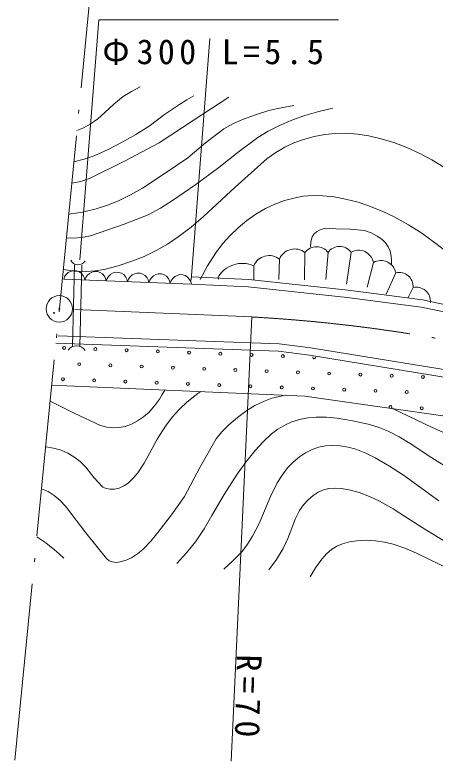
# Model space of a CAD drawing. Units: millimetres, scale not verified. Extents: x 46589 to 686589, y 5897 to 365897.
# Drawn here: x 117836 to 146338, y 255603 to 306149 of the extents above; entities that cross this region are included whole.
import ezdxf

# ---------------------------------------------------------------- set-up
doc = ezdxf.new("R2010")
doc.units = ezdxf.units.MM
doc.header["$LTSCALE"] = 1000
doc.linetypes.add('DASHED', pattern=[7.5, 6, -1.5])
doc.linetypes.add('LONG_DASHED_DOTTED', pattern=[15.25, 12, -1.5, 0.25, -1.5])
doc.layers.add('S-SUV', color=7, linetype='Continuous', lineweight=13)
doc.styles.add('ＭＳ ゴシック', font='')
doc.styles.get('ＭＳ ゴシック').set_extended_font_data('MS Gothic')

msp = doc.modelspace()

# ---------------------------------------------------------------- linework, layer by layer
at = {"layer": 'S-SUV', "linetype": 'LONG_DASHED_DOTTED'}
for p, q in [((117836, 255674), (123229, 310387)), ((133900, 285686), (121748, 286198))]:
    msp.add_line(p, q, dxfattribs=at)
at = {"layer": 'S-SUV'}
for p, q in [((122249, 289550), (123523, 305827)), ((123523, 305827), (139788, 305827)), ((129799, 288177), (131049, 304552)), ((125739, 300958), (126343, 301270)), ((125171, 300614), (125739, 300958)), ((124543, 300103), (125171, 300614)), ((129060, 300130), (129506, 300397)), ((129506, 300397), (129965, 300663)), ((129988, 299036), (132345, 300587)), ((123947, 299539), (124543, 300103)), ((127981, 299393), (129060, 300130)), ((135056, 299663), (135900, 299852)), ((135900, 299852), (136751, 300004)), ((138449, 299598), (139410, 299827)), ((123461, 299115), (123947, 299539)), ((126946, 298613), (127981, 299393)), ((133284, 299065), (134157, 299391)), ((134157, 299391), (135056, 299663)), ((136631, 299022), (137508, 299331)), ((137508, 299331), (138449, 299598)), ((122499, 298502), (122943, 298742)), ((122943, 298742), (123461, 299115)), ((127620, 297494), (129988, 299036)), ((132007, 298426), (132626, 298769)), ((132626, 298769), (133284, 299065)), ((135776, 298657), (136631, 299022)), ((122040, 298323), (122499, 298502)), ((126043, 298047), (126946, 298613)), ((130766, 297476), (132007, 298426)), ((134303, 297841), (135020, 298273)), ((135020, 298273), (135776, 298657)), ((125104, 297530), (126043, 298047)), ((132970, 296853), (134303, 297841)), ((137412, 297712), (138130, 297906)), ((138130, 297906), (138860, 298041)), ((138860, 298041), (139576, 298115)), ((139576, 298115), (140306, 298129)), ((140306, 298129), (141073, 298071)), ((141073, 298071), (141834, 297953)), ((141834, 297953), (142684, 297757)), ((142684, 297757), (143529, 297500)), ((124162, 297033), (125104, 297530)), ((125277, 296253), (127620, 297494)), ((129557, 296473), (130766, 297476)), ((136135, 297190), (136761, 297478)), ((136761, 297478), (137412, 297712)), ((143529, 297500), (144429, 297158)), ((123208, 296597), (124162, 297033)), ((131673, 295817), (132970, 296853)), ((134954, 296428), (135525, 296832)), ((135525, 296832), (136135, 297190)), ((144429, 297158), (145304, 296762)), ((145304, 296762), (146123, 296327)), ((121831, 296200), (122529, 296370)), ((122529, 296370), (123208, 296597)), ((122893, 295060), (125277, 296253)), ((128037, 295421), (129557, 296473)), ((132771, 294485), (134954, 296428)), ((146123, 296327), (146924, 295832)), ((130114, 294670), (131673, 295817)), ((126483, 294418), (128037, 295421)), ((121688, 294745), (122299, 294874)), ((122299, 294874), (122893, 295060)), ((125688, 293958), (126483, 294418)), ((128516, 293569), (130114, 294670)), ((130637, 292503), (132771, 294485)), ((124865, 293553), (125688, 293958)), ((136122, 293569), (136747, 293744)), ((136747, 293744), (137394, 293861)), ((137394, 293861), (138061, 293908)), ((138061, 293908), (138730, 293895)), ((138730, 293895), (139496, 293816)), ((139496, 293816), (140257, 293677)), ((140257, 293677), (141113, 293457)), ((123353, 293010), (124114, 293251)), ((124114, 293251), (124865, 293553)), ((127711, 293064), (128516, 293569)), ((134840, 293026), (135465, 293324)), ((135465, 293324), (136122, 293569)), ((141113, 293457), (141958, 293177)), ((141958, 293177), (142792, 292840)), ((121481, 292647), (122418, 292798)), ((122418, 292798), (123353, 293010)), ((126878, 292611), (127711, 293064)), ((134189, 292649), (134840, 293026)), ((142792, 292840), (143602, 292447)), ((125242, 291974), (126878, 292611)), ((129792, 291782), (130637, 292503)), ((132975, 291733), (133572, 292221)), ((133572, 292221), (134189, 292649)), ((143602, 292447), (144534, 291927)), ((123561, 291385), (125242, 291974)), ((128910, 291109), (129792, 291782)), ((132427, 291206), (132975, 291733)), ((138539, 291591), (138818, 291673)), ((138818, 291673), (139206, 291693)), ((139206, 291693), (139600, 291653)), ((139600, 291653), (140586, 291626)), ((144534, 291927), (145435, 291356)), ((122361, 291063), (122959, 291192)), ((122959, 291192), (123561, 291385)), ((131922, 290637), (132427, 291206)), ((138003, 291116), (138122, 291303)), ((138122, 291303), (138293, 291457)), ((138293, 291457), (138539, 291591)), ((140586, 291626), (141553, 291541)), ((141553, 291541), (141995, 291384)), ((141995, 291384), (142419, 291168)), ((142419, 291168), (142718, 290963)), ((145435, 291356), (146307, 290740)), ((121323, 291048), (121840, 291025)), ((121840, 291025), (122361, 291063)), ((128180, 290619), (128910, 291109)), ((137881, 290432), (137913, 290784)), ((137913, 290784), (138003, 291116)), ((142718, 290963), (142984, 290707)), ((142984, 290707), (143165, 290443)), ((146307, 290740), (147150, 290072)), ((126601, 289792), (127420, 290181)), ((127420, 290181), (128180, 290619)), ((131471, 290040), (131922, 290637)), ((143165, 290443), (143293, 290149)), ((143293, 290149), (143368, 289807)), ((125763, 289460), (126601, 289792)), ((130911, 289141), (131471, 290040)), ((137510, 290050), (137479, 288192)), ((139074, 290066), (138934, 288223)), ((140637, 290081), (140328, 287914)), ((143368, 289807), (143383, 289458)), ((123895, 288907), (124836, 289155)), ((124836, 289155), (125763, 289460)), ((130407, 288219), (130911, 289141)), ((134042, 289152), (134042, 288192)), ((135776, 289601), (135745, 288223)), ((142155, 289384), (141721, 287697)), ((143380, 289338), (143376, 289217)), ((143383, 289458), (143380, 289338)), ((121111, 288894), (121888, 288796)), ((121445, 288698), (121298, 288544)), ((121608, 288779), (121445, 288698)), ((121780, 288826), (121608, 288779)), ((122004, 288818), (121780, 288826)), ((121888, 288796), (122674, 288759)), ((122171, 288757), (122004, 288818)), ((122327, 288665), (122171, 288757)), ((122462, 288500), (122327, 288665)), ((122674, 288759), (123286, 288803)), ((122891, 288643), (122744, 288490)), ((123053, 288724), (122891, 288643)), ((123225, 288772), (123053, 288724)), ((123449, 288764), (123225, 288772)), ((123286, 288803), (123895, 288907)), ((123617, 288703), (123449, 288764)), ((123773, 288610), (123617, 288703)), ((124499, 288670), (124336, 288589)), ((124670, 288718), (124499, 288670)), ((124894, 288709), (124670, 288718)), ((125062, 288649), (124894, 288709)), ((125218, 288556), (125062, 288649)), ((126116, 288663), (125944, 288616)), ((126340, 288655), (126116, 288663)), ((126508, 288594), (126340, 288655)), ((143672, 288688), (143022, 287232)), ((121210, 288406), (121146, 288242)), ((121146, 288242), (129819, 287916)), ((121298, 288544), (121210, 288406)), ((122543, 288356), (122462, 288500)), ((122591, 288188), (122543, 288356)), ((122656, 288352), (122591, 288188)), ((122744, 288490), (122656, 288352)), ((123908, 288446), (123773, 288610)), ((123989, 288302), (123908, 288446)), ((124037, 288134), (123989, 288302)), ((124101, 288298), (124037, 288134)), ((124189, 288435), (124101, 288298)), ((124336, 288589), (124189, 288435)), ((125353, 288392), (125218, 288556)), ((125434, 288248), (125353, 288392)), ((125482, 288079), (125434, 288248)), ((125546, 288243), (125482, 288079)), ((125635, 288381), (125546, 288243)), ((125782, 288535), (125635, 288381)), ((125944, 288616), (125782, 288535)), ((126663, 288502), (126508, 288594)), ((126798, 288337), (126663, 288502)), ((126880, 288193), (126798, 288337)), ((126928, 288025), (126880, 288193)), ((126992, 288189), (126928, 288025)), ((127080, 288327), (126992, 288189)), ((127227, 288481), (127080, 288327)), ((127389, 288561), (127227, 288481)), ((127561, 288609), (127389, 288561)), ((127785, 288601), (127561, 288609)), ((127953, 288540), (127785, 288601)), ((128109, 288447), (127953, 288540)), ((128244, 288283), (128109, 288447)), ((128325, 288139), (128244, 288283)), ((128373, 287971), (128325, 288139)), ((128437, 288135), (128373, 287971)), ((128526, 288273), (128437, 288135)), ((128673, 288426), (128526, 288273)), ((128835, 288507), (128673, 288426)), ((129007, 288555), (128835, 288507)), ((129231, 288546), (129007, 288555)), ((129399, 288486), (129231, 288546)), ((129554, 288393), (129399, 288486)), ((129689, 288229), (129554, 288393)), ((129771, 288085), (129689, 288229)), ((129843, 288416), (133705, 288227)), ((131596, 288347), (131658, 288254)), ((133705, 288227), (140431, 287514)), ((129819, 287916), (129771, 288085)), ((133666, 287728), (129819, 287916)), ((140372, 287017), (133666, 287728)), ((144848, 287681), (144508, 287016)), ((140431, 287514), (145486, 286850)), ((145401, 286357), (140372, 287017)), ((145486, 286850), (151257, 285624)), ((151142, 285137), (145401, 286357)), ((133900, 285686), (132510, 255603)), ((120760, 284416), (135752, 283859)), ((135713, 283360), (120621, 283921)), ((135752, 283859), (137891, 283606)), ((137891, 283606), (150296, 281571)), ((137821, 283111), (135713, 283360)), ((150205, 281079), (137821, 283111)), ((120311, 281071), (137494, 280329)), ((127828, 280426), (128008, 280739)), ((130242, 280494), (130448, 280633)), ((127312, 279668), (127638, 280121)), ((127638, 280121), (127828, 280426)), ((129504, 279926), (130040, 280350)), ((130040, 280350), (130242, 280494)), ((134688, 279965), (135273, 280176)), ((135273, 280176), (135887, 280333)), ((135887, 280333), (136023, 280361)), ((136023, 280361), (136161, 280387)), ((137494, 280329), (156412, 277644)), ((120232, 279982), (121903, 279146)), ((126938, 279249), (127312, 279668)), ((129004, 279453), (129504, 279926)), ((133561, 279345), (134108, 279680)), ((134108, 279680), (134688, 279965)), ((121903, 279146), (123648, 278343)), ((126560, 278921), (126938, 279249)), ((128505, 278891), (129004, 279453)), ((132925, 278882), (133561, 279345)), ((143458, 279483), (146145, 278207)), ((125737, 278432), (126149, 278643)), ((126149, 278643), (126560, 278921)), ((128054, 278292), (128505, 278891)), ((132337, 278379), (132925, 278882)), ((136141, 278367), (136626, 278578)), ((136626, 278578), (137143, 278738)), ((137143, 278738), (137703, 278847)), ((137703, 278847), (138271, 278897)), ((138271, 278897), (138981, 278891)), ((138981, 278891), (139701, 278824)), ((139701, 278824), (140746, 278652)), ((140746, 278652), (141789, 278418)), ((123648, 278343), (124080, 278231)), ((124080, 278231), (124517, 278180)), ((124517, 278180), (124908, 278198)), ((124908, 278198), (125307, 278279)), ((125307, 278279), (125737, 278432)), ((127492, 277402), (128054, 278292)), ((131882, 277917), (132337, 278379)), ((135243, 277760), (135671, 278086)), ((135671, 278086), (136141, 278367)), ((141789, 278418), (142477, 278215)), ((142477, 278215), (143151, 277953)), ((146145, 278207), (148856, 276987)), ((131480, 277423), (131882, 277917)), ((134670, 277225), (135243, 277760)), ((143151, 277953), (143904, 277568)), ((143904, 277568), (144639, 277125)), ((126985, 276488), (127492, 277402)), ((130376, 275481), (131480, 277423)), ((134139, 276647), (134670, 277225)), ((144639, 277125), (146115, 276138)), ((119928, 276892), (120457, 276806)), ((120457, 276806), (120972, 276661)), ((120972, 276661), (121420, 276463)), ((126599, 275784), (126985, 276488)), ((133491, 275858), (134139, 276647)), ((137540, 276484), (137990, 276704)), ((137990, 276704), (138437, 276857)), ((138437, 276857), (138902, 276951)), ((138902, 276951), (139404, 276990)), ((139404, 276990), (139907, 276968)), ((139907, 276968), (140442, 276879)), ((140442, 276879), (140972, 276729)), ((140972, 276729), (141634, 276469)), ((121420, 276463), (121842, 276210)), ((121842, 276210), (122258, 275888)), ((136706, 275860), (137129, 276216)), ((137129, 276216), (137540, 276484)), ((141634, 276469), (142282, 276148)), ((142282, 276148), (143254, 275581)), ((146115, 276138), (147618, 275206)), ((122258, 275888), (122637, 275518)), ((122637, 275518), (123200, 274816)), ((126172, 275129), (126599, 275784)), ((129329, 273517), (130376, 275481)), ((132901, 275045), (133491, 275858)), ((136333, 275467), (136706, 275860)), ((143254, 275581), (144195, 274963)), ((125868, 274763), (126172, 275129)), ((132027, 273659), (132901, 275045)), ((135632, 274453), (135955, 274973)), ((135955, 274973), (136333, 275467)), ((123200, 274816), (123804, 274162)), ((125519, 274438), (125868, 274763)), ((144195, 274963), (146587, 273243)), ((119648, 274052), (120081, 273856)), ((123804, 274162), (124035, 274059)), ((124035, 274059), (124291, 274014)), ((124291, 274014), (124598, 274024)), ((124598, 274024), (124904, 274095)), ((124904, 274095), (125226, 274240)), ((125226, 274240), (125519, 274438)), ((135173, 273518), (135632, 274453)), ((138415, 273818), (138762, 273970)), ((138762, 273970), (139125, 274063)), ((139125, 274063), (139551, 274100)), ((139551, 274100), (139987, 274076)), ((139987, 274076), (140594, 273965)), ((140594, 273965), (141186, 273796)), ((120081, 273856), (120491, 273603)), ((120491, 273603), (120902, 273260)), ((128457, 272286), (129329, 273517)), ((131204, 272242), (132027, 273659)), ((134770, 272563), (135173, 273518)), ((137730, 273310), (138057, 273590)), ((138057, 273590), (138415, 273818)), ((141186, 273796), (141892, 273528)), ((141892, 273528), (142567, 273209)), ((120902, 273260), (121277, 272868)), ((137149, 272569), (137414, 272957)), ((137414, 272957), (137730, 273310)), ((142567, 273209), (143491, 272687)), ((121277, 272868), (122644, 271069)), ((134393, 271690), (134770, 272563)), ((136855, 271986), (137149, 272569)), ((143491, 272687), (144408, 272099)), ((127531, 271083), (128457, 272286)), ((130669, 271327), (131204, 272242)), ((136618, 271380), (136855, 271986)), ((144408, 272099), (145706, 271259)), ((133960, 270840), (134393, 271690)), ((122644, 271069), (124049, 269321)), ((127048, 270499), (127531, 271083)), ((130091, 270456), (130669, 271327)), ((136352, 270670), (136618, 271380)), ((145706, 271259), (147028, 270475)), ((119326, 270789), (119941, 270376)), ((126527, 269962), (127048, 270499)), ((129475, 269699), (130091, 270456)), ((133622, 270299), (133960, 270840)), ((136037, 269996), (136352, 270670)), ((140055, 270328), (140536, 270459)), ((140536, 270459), (141034, 270532)), ((141034, 270532), (141670, 270561)), ((141670, 270561), (142300, 270529)), ((142300, 270529), (142901, 270442)), ((142901, 270442), (143493, 270295)), ((119941, 270376), (120526, 269910)), ((126151, 269645), (126527, 269962)), ((133241, 269802), (133622, 270299)), ((135575, 269262), (136037, 269996)), ((138969, 269638), (139336, 269948)), ((139336, 269948), (139682, 270165)), ((139682, 270165), (140055, 270328)), ((143493, 270295), (144287, 270022)), ((144287, 270022), (145070, 269689)), ((120526, 269910), (120844, 269634)), ((120844, 269634), (121166, 269347)), ((125744, 269382), (126151, 269645)), ((128811, 268978), (129475, 269699)), ((132647, 269186), (133241, 269802)), ((138649, 269289), (138969, 269638)), ((145070, 269689), (147958, 268278)), ((124049, 269321), (124227, 269178)), ((124227, 269178), (124430, 269091)), ((124430, 269091), (124695, 269063)), ((124695, 269063), (124984, 269097)), ((124984, 269097), (125381, 269213)), ((125381, 269213), (125744, 269382)), ((132006, 268609), (132647, 269186)), ((135057, 268554), (135575, 269262)), ((138235, 268704), (138649, 269289)), ((137872, 268088), (138235, 268704))]:
    msp.add_line(p, q, dxfattribs=at)
at = {"layer": 'S-SUV', "linetype": 'DASHED'}
for p, q in [((121872, 289219), (121744, 283719)), ((122372, 289208), (122244, 283707))]:
    msp.add_line(p, q, dxfattribs=at)
at = {"layer": 'S-SUV'}
for centre, radius in [((120849, 286236), 896), ((120849, 286236), 27), ((120488, 285961), 31.2), ((120488, 285961), 25), ((120488, 285961), 18.8), ((120488, 285961), 12.5), ((120488, 285961), 6.2), ((121173, 283589), 99.5), ((123293, 283511), 99.5), ((125413, 283432), 99.5), ((127533, 283353), 99.5), ((129652, 283274), 99.5), ((131772, 283196), 99.5), ((133892, 283117), 99.5), ((136012, 283038), 99.5), ((122194, 282490), 99.5), ((124313, 282411), 99.5), ((126433, 282333), 99.5), ((128553, 282254), 99.5), ((130673, 282175), 99.5), ((132793, 282096), 99.5), ((134913, 282018), 99.5), ((121094, 281469), 99.5), ((137033, 281939), 99.5), ((139152, 281860), 99.5), ((141272, 281782), 99.5), ((143392, 281703), 99.5), ((145512, 281624), 99.5), ((123214, 281391), 99.5), ((125334, 281312), 99.5), ((127454, 281233), 99.5), ((129574, 281155), 99.5), ((131694, 281076), 99.5), ((133813, 280997), 99.5), ((135933, 280918), 99.5), ((138053, 280840), 99.5), ((140173, 280761), 99.5), ((142293, 280682), 99.5), ((144413, 280604), 99.5), ((145433, 279504), 99.5)]:
    msp.add_circle(centre, radius, dxfattribs=at)
for centre, radius, start, end in [((136811, 289175), 1120, 51.3866, 157.6468), ((138298, 289471), 977, 37.4372, 143.6974), ((139861, 289487), 977, 37.4372, 143.6974), ((141135, 289164), 1044, 12.2061, 118.4663), ((135077, 288726), 1120, 51.3866, 157.6468), ((122126, 289773), 552, 204.7922, 329.8818), ((133259, 287412), 1908, 65.7734, 150.6608), ((142652, 288467), 1044, 12.2061, 118.4663), ((143883, 287743), 968, 356.3308, 102.5909), ((145059, 286737), 968, 356.3308, 102.5909), ((122016, 283035), 700, 32.8358, 144.9176), ((138132, 282960), 99.5, 159.634, 2.4748), ((143313, 279583), 99.5, 299.4481, 224.3968)]:
    msp.add_arc(centre, radius, start, end, dxfattribs=at)
at = {"layer": 'S-SUV', "linetype": 'LONG_DASHED_DOTTED'}
msp.add_arc((128171, 180895), 104948, 72.65292, 86.87074, dxfattribs=at)

# ---------------------------------------------------------------- texts
at = {"layer": 'S-SUV', "insert": (123769, 302757), "char_height": 1686, "attachment_point": 7, "style": 'ＭＳ ゴシック'}
msp.add_mtext('\\T1.26;Φ300\\~L=5.5', dxfattribs=at)
at = {"layer": 'S-SUV', "insert": (132864, 262847), "char_height": 1686, "attachment_point": 7, "rotation": 268.7, "style": 'ＭＳ ゴシック'}
msp.add_mtext('\\T1.3;R=70', dxfattribs=at)

doc.saveas('drawing.dxf')
